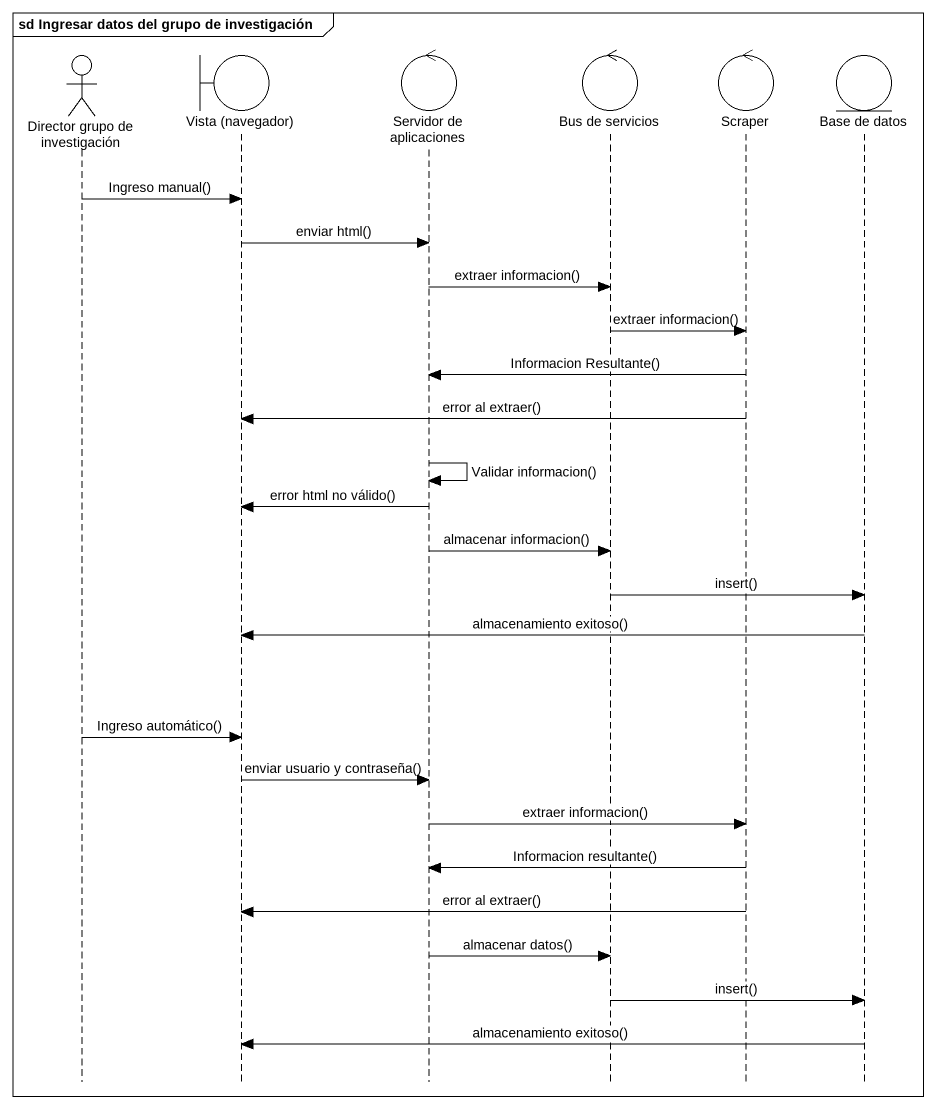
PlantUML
@startuml
mainframe sd Ingresar datos del grupo de investigación
hide footbox
actor "Director grupo de investigación" as Director_grupo_de
boundary "Vista (navegador)" as Vista_navegador
control "Servidor de aplicaciones" as Servidor_de_aplicaciones
control "Bus de servicios" as Bus_de_servicios
control Scraper
entity "Base de datos" as Base_de_datos

Director_grupo_de -> Vista_navegador : Ingreso manual()
Vista_navegador -> Servidor_de_aplicaciones : enviar html()
Servidor_de_aplicaciones -> Bus_de_servicios : extraer informacion()
Bus_de_servicios -> Scraper : extraer informacion()
Scraper -> Servidor_de_aplicaciones : Informacion Resultante()
Scraper -> Vista_navegador : error al extraer()
Servidor_de_aplicaciones -> Servidor_de_aplicaciones : Validar informacion()
Servidor_de_aplicaciones -> Vista_navegador : error html no válido()
Servidor_de_aplicaciones -> Bus_de_servicios : almacenar informacion()
Bus_de_servicios -> Base_de_datos : insert()
Base_de_datos -> Vista_navegador : almacenamiento exitoso()
Director_grupo_de -> Vista_navegador : Ingreso automático()
Vista_navegador -> Servidor_de_aplicaciones : enviar usuario y contraseña()
Servidor_de_aplicaciones -> Scraper : extraer informacion()
Scraper -> Servidor_de_aplicaciones : Informacion resultante()
Scraper -> Vista_navegador : error al extraer()
Servidor_de_aplicaciones -> Bus_de_servicios : almacenar datos()
Bus_de_servicios -> Base_de_datos : insert()
Base_de_datos -> Vista_navegador : almacenamiento exitoso()
@enduml
